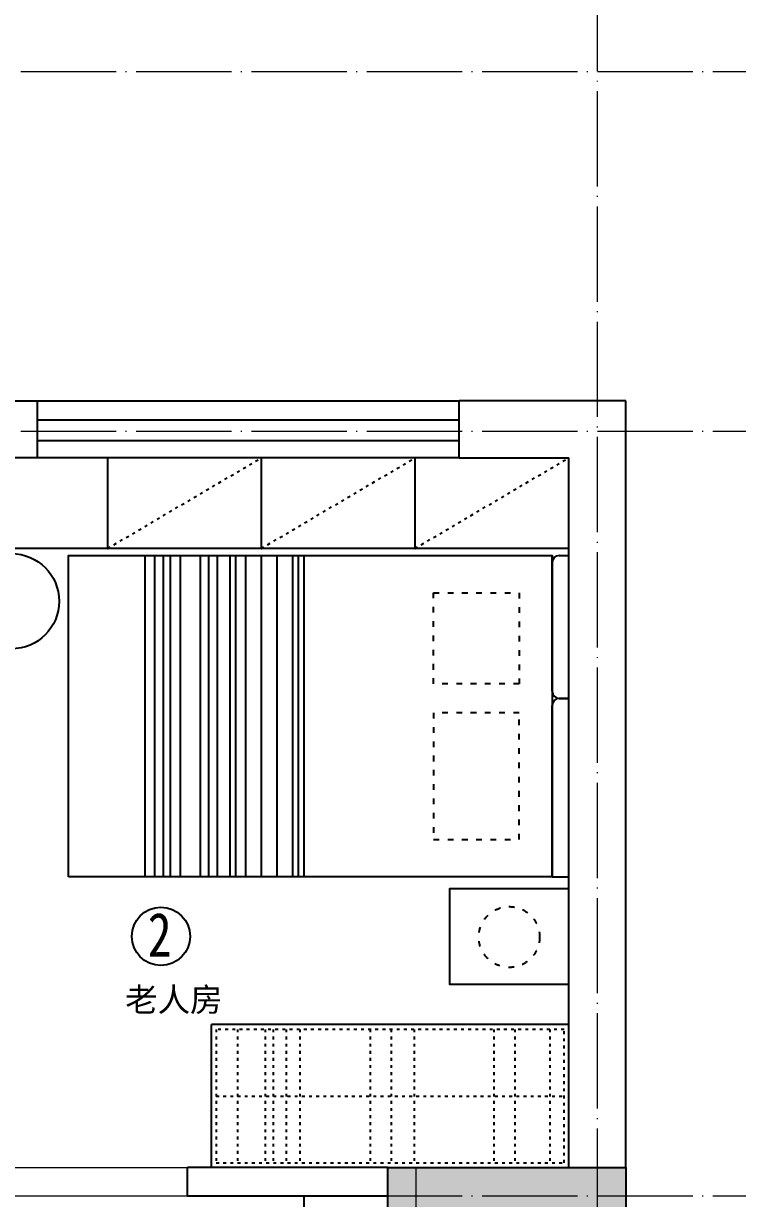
# Model space of a CAD drawing. Header units: inches. Extents: x -50945 to 250244, y -404780 to 18493.
# Drawn here: x 111210 to 114207, y -325140 to -320207 of the extents above; entities that cross this region are included whole.
import ezdxf

# ---------------------------------------------------------------- set-up
doc = ezdxf.new("R2010")
doc.units = ezdxf.units.IN
doc.header["$MEASUREMENT"] = 0
for name, pattern in [('ACAD_ISO03W100', [30, 12, -18]), ('DOTE', [2.42, 2, -0.2, 0.02, -0.2]), ('iGo户型优化10', [30, 12, -18])]:
    doc.linetypes.add(name, pattern=pattern)
for name, color, linetype in [('D-ARCHI', 250, 'Continuous'), ('EVH 立面填充', 8, 'Continuous'), ('IBS-003-建筑窗框', 3, 'Continuous'), ('IBS-182-原建筑非承重墙', 150, 'Continuous'), ('IBS-200-原建筑承重墙柱', 200, 'Continuous'), ('IBS-63-原建筑窗', 63, 'Continuous'), ('IDS-040-固定高家具', 40, 'Continuous'), ('IFF-51-活动家具', 51, 'Continuous'), ('房间编号', 50, 'Continuous')]:
    doc.layers.add(name, color=color, linetype=linetype)
doc.layers.add('门', color=65, linetype='Continuous', lineweight=13)
doc.styles.add('ARI', font='', dxfattribs={"width": 0.8, "height": 200})
doc.styles.add('MtXpl_Arial_Unicode_', font='Arial Unicode.ttf')
doc.styles.get('ARI').set_extended_font_data('SimSun')

msp = doc.modelspace()

# ---------------------------------------------------------------- hatches: boundary and pattern name
at = {"layer": 'EVH 立面填充'}
h = msp.add_hatch(color=256, dxfattribs=at)
h.dxf.hatch_style = 1
h.paths.add_polyline_path([(112978.67, -325250.4), (113738.67, -325250.4), (113738.67, -325010.4), (112738.67, -325010.4), (112738.67, -328040.4), (112978.67, -328040.4)])

# ---------------------------------------------------------------- linework, layer by layer
at = {"layer": 'D-ARCHI', "color": 251, "linetype": 'DOTE', "lineweight": 5, "ltscale": 200}
for p, q in [((113618.67, -331538.73), (113618.67, -317590.16)), ((116438.67, -320410.16), (96111.41, -320410.16)), ((116438.67, -321920.4), (96098.67, -321920.4)), ((112858.67, -332538.73), (112858.67, -325010.4)), ((116438.67, -325130.4), (96111.41, -325130.4))]:
    msp.add_line(p, q, dxfattribs=at)
at = {"layer": 'IBS-003-建筑窗框', "color": 251, "ltscale": 10}
for p, q in [((111268.67, -321790.4), (113038.67, -321790.4)), ((113038.67, -322030.4), (111268.67, -322030.4))]:
    msp.add_line(p, q, dxfattribs=at)
at = {"layer": 'IBS-182-原建筑非承重墙'}
for p, q in [((110918.67, -321790.4), (111268.67, -321790.4)), ((111268.67, -322030.4), (111268.67, -321790.4)), ((113738.67, -321790.4), (113038.67, -321790.4)), ((113038.67, -322030.4), (113038.67, -321790.4)), ((113738.67, -325010.4), (113738.67, -321790.4)), ((111268.67, -322030.4), (110918.67, -322030.4)), ((113038.67, -322030.4), (113498.67, -322030.4)), ((113498.67, -325010.4), (113498.67, -322030.4)), ((111898.67, -325130.4), (111898.67, -325010.4)), ((112738.67, -325010.4), (111898.67, -325010.4)), ((112738.67, -325130.4), (111898.67, -325130.4))]:
    msp.add_line(p, q, dxfattribs=at)
at = {"layer": 'IBS-200-原建筑承重墙柱', "ltscale": 0.02}
for p, q in [((112738.67, -328040.4), (112738.67, -325010.4)), ((112738.67, -325010.4), (113738.67, -325010.4)), ((113738.67, -325010.4), (113738.67, -325250.4))]:
    msp.add_line(p, q, dxfattribs=at)
at = {"layer": 'IBS-63-原建筑窗'}
for p, q in [((111268.67, -321870.4), (113038.67, -321870.4)), ((111268.67, -321957.98), (113038.67, -321957.98))]:
    msp.add_line(p, q, dxfattribs=at)
at = {"layer": 'IDS-040-固定高家具'}
for p, q in [((111563.67, -322410.4), (111563.67, -322030.4)), ((112208.67, -322410.4), (112208.67, -322030.4)), ((112853.67, -322410.4), (112853.67, -322030.4)), ((113498.67, -322410.4), (110918.67, -322410.4)), ((113498.67, -324410.4), (111998.67, -324410.4)), ((111998.67, -325010.4), (111998.67, -324410.4)), ((112388.67, -327800.4), (112388.67, -325130.4))]:
    msp.add_line(p, q, dxfattribs=at)
at = {"layer": 'IDS-040-固定高家具', "linetype": 'ACAD_ISO03W100'}
for p, q in [((111563.67, -322410.4), (112208.67, -322030.4)), ((112208.67, -322410.4), (112853.67, -322030.4)), ((112853.67, -322410.4), (113498.67, -322030.4)), ((112107.83, -324430.4), (112107.83, -324990.4)), ((112224.46, -324430.4), (112224.46, -324990.4)), ((112258.16, -324430.4), (112258.16, -324990.4)), ((112312.59, -324430.4), (112312.59, -324990.4)), ((112369.61, -324430.4), (112369.61, -324990.4)), ((112665.1, -324430.4), (112665.1, -324990.4)), ((112753.22, -324430.4), (112753.22, -324990.4)), ((112849.12, -324430.4), (112849.12, -324990.4)), ((113183.49, -324430.4), (113183.49, -324990.4)), ((113271.61, -324430.4), (113271.61, -324990.4)), ((113419.35, -324430.4), (113419.35, -324990.4)), ((112018.67, -324710.4), (113478.67, -324710.4))]:
    msp.add_line(p, q, dxfattribs=at)
msp.add_lwpolyline([(112018.67, -324990.4), (113478.67, -324990.4), (113478.67, -324430.4), (112018.67, -324430.4)], close=True, dxfattribs=at)
at = {"layer": 'IDS-040-固定高家具'}
msp.add_circle((111159.52, -322632.48), 200, dxfattribs=at)
for p in [(111563.67, -322410.4), (112208.67, -322410.4), (112853.67, -322410.4)]:
    msp.add_point(p, dxfattribs=at)
at = {"layer": 'IFF-51-活动家具', "color": 250}
for p, q in [((111720.06, -323790.4), (111720.06, -322440.4)), ((111761.79, -323790.4), (111761.79, -322440.4)), ((111797.56, -323790.4), (111797.56, -322440.4)), ((111827.37, -323790.4), (111827.37, -322440.4)), ((111869.1, -323790.4), (111869.1, -322440.4)), ((111952.57, -323790.4), (111952.57, -322440.4)), ((111988.34, -323790.4), (111988.34, -322440.4)), ((112024.11, -323790.4), (112024.11, -322440.4)), ((112077.77, -323790.4), (112077.77, -322440.4)), ((112101.62, -323790.4), (112101.62, -322440.4)), ((112143.35, -323790.4), (112143.35, -322440.4)), ((112208.93, -323790.4), (112208.93, -322440.4)), ((112274.51, -323790.4), (112274.51, -322440.4)), ((112340.09, -323790.4), (112340.09, -322440.4)), ((112363.94, -323790.4), (112363.94, -322440.4)), ((112387.79, -323790.4), (112387.79, -322440.4))]:
    msp.add_line(p, q, dxfattribs=at)
at = {"layer": 'IFF-51-活动家具'}
for p, q in [((113428.67, -323010.4), (113428.67, -322440.4)), ((113458.67, -322440.4), (113498.67, -322440.4)), ((113498.67, -323790.4), (113498.67, -322440.4)), ((113458.67, -323040.4), (113498.67, -323040.4)), ((113498.67, -323040.4), (113458.67, -323040.4)), ((113428.67, -323790.4), (113428.67, -323070.4))]:
    msp.add_line(p, q, dxfattribs=at)
at = {"layer": 'IFF-51-活动家具', "color": 7}
msp.add_line((113428.67, -323790.4), (113498.67, -323790.4), dxfattribs=at)
at = {"layer": 'IFF-51-活动家具'}
for points in [[(111398.67, -323790.4), (111398.67, -322440.4), (113428.67, -322440.4), (113428.67, -323790.4)], [(113498.67, -324240.4), (113498.67, -323840.4), (112998.67, -323840.4), (112998.67, -324240.4)]]:
    msp.add_lwpolyline(points, close=True, dxfattribs=at)
at = {"layer": 'IFF-51-活动家具', "color": 251, "linetype": 'iGo户型优化10', "ltscale": 2}
for points in [[(113290.7, -322597.48), (113290.7, -322979.89), (112930.33, -322979.89), (112930.33, -322597.48)], [(113290.7, -323633.32), (113290.7, -323100.91), (112930.33, -323100.91), (112930.33, -323633.32)]]:
    msp.add_lwpolyline(points, close=True, dxfattribs=at)
msp.add_circle((113248.67, -324042.53), 127.66, dxfattribs=at)
at = {"layer": 'IFF-51-活动家具'}
for centre, start, end in [((113458.67, -322470.4), 90, 180), ((113458.67, -323010.4), 180, 270), ((113458.67, -323070.4), 90, 180)]:
    msp.add_arc(centre, 30, start, end, dxfattribs=at)
at = {"layer": '房间编号'}
msp.add_circle((111786.94, -324039.58), 122.5, dxfattribs=at)
at = {"layer": '门', "color": 8, "lineweight": 5}
msp.add_lwpolyline([(111018.67, -325010.4), (111898.67, -325010.4), (111898.67, -325130.4), (111018.67, -325130.4)], close=True, dxfattribs=at)

# ---------------------------------------------------------------- texts
at = {"layer": '房间编号', "color": 8, "style": 'MtXpl_Arial_Unicode_'}
msp.add_text('老人房', height=100, dxfattribs=at).set_placement((111636.34, -324355.34))
at = {"layer": '房间编号', "insert": (111831.74, -323940.69), "char_height": 183.75, "width": 2606.4647, "attachment_point": 3, "style": 'ARI'}
msp.add_mtext('2', dxfattribs=at)

doc.saveas('drawing.dxf')
